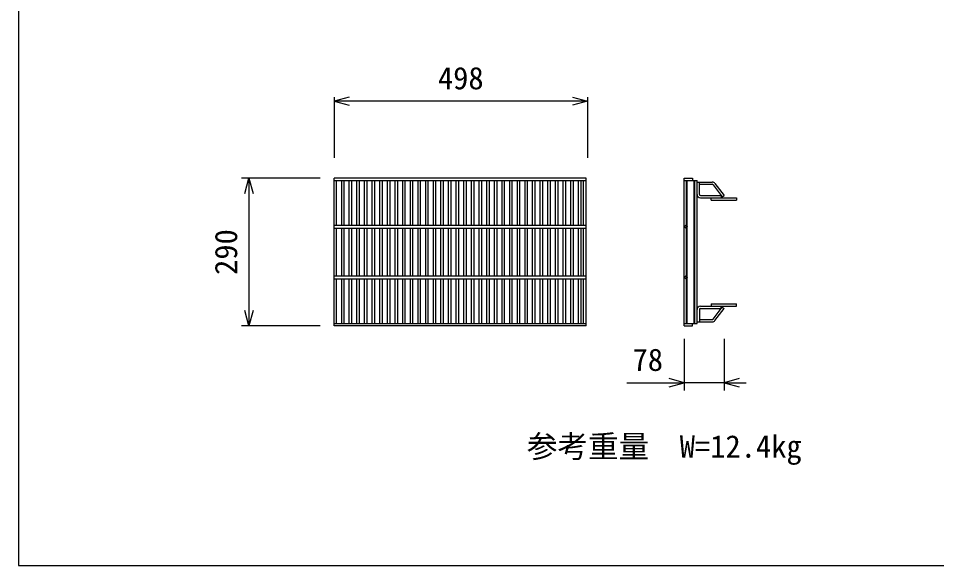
# Model space of a CAD drawing. Units: millimetres, scale not verified. Extents: x -16800 to 16800, y -5940 to 5940.
# Drawn here: x -3867 to -2064, y -761 to 313 of the extents above; entities that cross this region are included whole.
import ezdxf
from ezdxf.enums import TextEntityAlignment as Align

# ---------------------------------------------------------------- set-up
doc = ezdxf.new("R2010")
doc.units = ezdxf.units.MM
doc.header["$LTSCALE"] = 20
for name, color, linetype, lineweight in [('0-0_DIM', 7, 'Continuous', 25), ('0-2_HATCH', 6, 'Continuous', 25), ('0-6_TXT', 7, 'Continuous', 25)]:
    doc.layers.add(name, color=color, linetype=linetype, lineweight=lineweight)
doc.styles.add('ＭＳ ゴシック', font='')
doc.styles.get('ＭＳ ゴシック').set_extended_font_data('MS Gothic')

msp = doc.modelspace()

# ---------------------------------------------------------------- linework, layer by layer
at = {"layer": '0-0_DIM'}
for p, q in [((-3246.74, 158.28), (-3246.74, 39.53)), ((-2748.74, 150.78), (-3246.74, 150.78)), ((-2748.74, 158.28), (-2748.74, 39.53)), ((-3273.72, -0.47), (-3428.72, -0.47)), ((-3413.72, -0.47), (-3413.72, -290.47)), ((-3273.72, -290.47), (-3428.72, -290.47)), ((-2558.96, -315.69), (-2558.96, -417.28)), ((-2480.96, -315.69), (-2480.96, -417.28)), ((-2671.57, -402.28), (-2558.96, -402.28)), ((-2480.96, -402.28), (-2558.96, -402.28)), ((-2480.96, -402.28), (-2437.49, -402.28))]:
    msp.add_line(p, q, dxfattribs=at)
for points in [[(-3216.74, 158.82), (-3246.74, 150.78), (-3216.74, 142.74)], [(-2778.74, 158.82), (-2748.74, 150.78), (-2778.74, 142.74)], [(-3421.76, -30.47), (-3413.72, -0.47), (-3405.68, -30.47)], [(-3405.68, -260.47), (-3413.72, -290.47), (-3421.76, -260.47)], [(-2588.96, -410.32), (-2558.96, -402.28), (-2588.96, -394.24)], [(-2450.96, -394.24), (-2480.96, -402.28), (-2450.96, -410.32)]]:
    msp.add_lwpolyline(points, dxfattribs=at)
at = {"layer": '0-2_HATCH'}
for p, q in [((-3246.74, -290.47), (-3246.74, -0.47)), ((-2751.74, -0.47), (-3246.74, -0.47)), ((-3246.74, -4.97), (-2751.74, -4.97)), ((-3241.74, -92.47), (-3241.74, -4.97)), ((-3231.74, -92.47), (-3231.74, -4.97)), ((-3226.74, -92.47), (-3226.74, -4.97)), ((-3216.74, -92.47), (-3216.74, -4.97)), ((-3211.74, -92.47), (-3211.74, -4.97)), ((-3201.74, -92.47), (-3201.74, -4.97)), ((-3196.74, -92.47), (-3196.74, -4.97)), ((-3186.74, -92.47), (-3186.74, -4.97)), ((-3181.74, -92.47), (-3181.74, -4.97)), ((-3171.74, -92.47), (-3171.74, -4.97)), ((-3166.74, -92.47), (-3166.74, -4.97)), ((-3156.74, -92.47), (-3156.74, -4.97)), ((-3151.74, -92.47), (-3151.74, -4.97)), ((-3141.74, -92.47), (-3141.74, -4.97)), ((-3136.74, -92.47), (-3136.74, -4.97)), ((-3126.74, -92.47), (-3126.74, -4.97)), ((-3121.74, -92.47), (-3121.74, -4.97)), ((-3111.74, -92.47), (-3111.74, -4.97)), ((-3106.74, -92.47), (-3106.74, -4.97)), ((-3096.74, -92.47), (-3096.74, -4.97)), ((-3091.74, -92.47), (-3091.74, -4.97)), ((-3081.74, -92.47), (-3081.74, -4.97)), ((-3076.74, -92.47), (-3076.74, -4.97)), ((-3066.74, -92.47), (-3066.74, -4.97)), ((-3061.74, -92.47), (-3061.74, -4.97)), ((-3051.74, -92.47), (-3051.74, -4.97)), ((-3046.74, -92.47), (-3046.74, -4.97)), ((-3036.74, -92.47), (-3036.74, -4.97)), ((-3031.74, -92.47), (-3031.74, -4.97)), ((-3021.74, -92.47), (-3021.74, -4.97)), ((-3016.74, -92.47), (-3016.74, -4.97)), ((-3006.74, -92.47), (-3006.74, -4.97)), ((-3001.74, -92.47), (-3001.74, -4.97)), ((-2991.74, -92.47), (-2991.74, -4.97)), ((-2986.74, -92.47), (-2986.74, -4.97)), ((-2976.74, -92.47), (-2976.74, -4.97)), ((-2971.74, -92.47), (-2971.74, -4.97)), ((-2961.74, -92.47), (-2961.74, -4.97)), ((-2956.74, -92.47), (-2956.74, -4.97)), ((-2946.74, -92.47), (-2946.74, -4.97)), ((-2941.74, -92.47), (-2941.74, -4.97)), ((-2931.74, -92.47), (-2931.74, -4.97)), ((-2926.74, -92.47), (-2926.74, -4.97)), ((-2916.74, -92.47), (-2916.74, -4.97)), ((-2911.74, -92.47), (-2911.74, -4.97)), ((-2901.74, -92.47), (-2901.74, -4.97)), ((-2896.74, -92.47), (-2896.74, -4.97)), ((-2886.74, -92.47), (-2886.74, -4.97)), ((-2881.74, -92.47), (-2881.74, -4.97)), ((-2871.74, -92.47), (-2871.74, -4.97)), ((-2866.74, -92.47), (-2866.74, -4.97)), ((-2856.74, -92.47), (-2856.74, -4.97)), ((-2851.74, -92.47), (-2851.74, -4.97)), ((-2841.74, -92.47), (-2841.74, -4.97)), ((-2836.74, -92.47), (-2836.74, -4.97)), ((-2826.74, -92.47), (-2826.74, -4.97)), ((-2821.74, -92.47), (-2821.74, -4.97)), ((-2811.74, -92.47), (-2811.74, -4.97)), ((-2806.74, -92.47), (-2806.74, -4.97)), ((-2796.74, -92.47), (-2796.74, -4.97)), ((-2791.74, -92.47), (-2791.74, -4.97)), ((-2781.74, -92.47), (-2781.74, -4.97)), ((-2776.74, -92.47), (-2776.74, -4.97)), ((-2766.74, -92.47), (-2766.74, -4.97)), ((-2761.74, -92.47), (-2761.74, -4.97)), ((-2756.74, -92.47), (-2756.74, -4.97)), ((-2751.74, -290.47), (-2751.74, -0.47)), ((-2558.96, -290.47), (-2558.96, -0.47)), ((-2558.96, -4.97), (-2533.96, -4.97)), ((-2554.46, -285.97), (-2554.46, -4.97)), ((-2553.46, -285.97), (-2553.46, -4.97)), ((-2539.46, -285.97), (-2539.46, -4.97)), ((-2538.46, -285.97), (-2538.46, -4.97)), ((-2533.96, -285.97), (-2533.96, -4.97)), ((-2533.96, -8.07), (-2504.01, -8.07)), ((-2529.46, -32.57), (-2529.46, -8.07)), ((-2529.46, -12.57), (-2504.01, -12.57)), ((-2502.41, -13.37), (-2484.56, -37.17)), ((-2498.81, -10.67), (-2480.96, -34.47)), ((-2484.56, -37.17), (-2480.96, -34.47)), ((-2527.46, -39.07), (-2456.51, -39.07)), ((-2506.51, -43.57), (-2506.51, -39.07)), ((-2506.51, -43.57), (-2456.51, -43.57)), ((-2456.51, -39.07), (-2456.51, -43.57)), ((-3246.74, -92.47), (-2751.74, -92.47)), ((-3246.74, -98.47), (-2751.74, -98.47)), ((-3241.74, -192.47), (-3241.74, -98.47)), ((-3231.74, -192.47), (-3231.74, -98.47)), ((-3226.74, -192.47), (-3226.74, -98.47)), ((-3216.74, -192.47), (-3216.74, -98.47)), ((-3211.74, -192.47), (-3211.74, -98.47)), ((-3201.74, -192.47), (-3201.74, -98.47)), ((-3196.74, -192.47), (-3196.74, -98.47)), ((-3186.74, -192.47), (-3186.74, -98.47)), ((-3181.74, -192.47), (-3181.74, -98.47)), ((-3171.74, -192.47), (-3171.74, -98.47)), ((-3166.74, -192.47), (-3166.74, -98.47)), ((-3156.74, -192.47), (-3156.74, -98.47)), ((-3151.74, -192.47), (-3151.74, -98.47)), ((-3141.74, -192.47), (-3141.74, -98.47)), ((-3136.74, -192.47), (-3136.74, -98.47)), ((-3126.74, -192.47), (-3126.74, -98.47)), ((-3121.74, -192.47), (-3121.74, -98.47)), ((-3111.74, -192.47), (-3111.74, -98.47)), ((-3106.74, -192.47), (-3106.74, -98.47)), ((-3096.74, -192.47), (-3096.74, -98.47)), ((-3091.74, -192.47), (-3091.74, -98.47)), ((-3081.74, -192.47), (-3081.74, -98.47)), ((-3076.74, -192.47), (-3076.74, -98.47)), ((-3066.74, -192.47), (-3066.74, -98.47)), ((-3061.74, -192.47), (-3061.74, -98.47)), ((-3051.74, -192.47), (-3051.74, -98.47)), ((-3046.74, -192.47), (-3046.74, -98.47)), ((-3036.74, -192.47), (-3036.74, -98.47)), ((-3031.74, -192.47), (-3031.74, -98.47)), ((-3021.74, -192.47), (-3021.74, -98.47)), ((-3016.74, -192.47), (-3016.74, -98.47)), ((-3006.74, -192.47), (-3006.74, -98.47)), ((-3001.74, -192.47), (-3001.74, -98.47)), ((-2991.74, -192.47), (-2991.74, -98.47)), ((-2986.74, -192.47), (-2986.74, -98.47)), ((-2976.74, -192.47), (-2976.74, -98.47)), ((-2971.74, -192.47), (-2971.74, -98.47)), ((-2961.74, -192.47), (-2961.74, -98.47)), ((-2956.74, -192.47), (-2956.74, -98.47)), ((-2946.74, -192.47), (-2946.74, -98.47)), ((-2941.74, -192.47), (-2941.74, -98.47)), ((-2931.74, -192.47), (-2931.74, -98.47)), ((-2926.74, -192.47), (-2926.74, -98.47)), ((-2916.74, -192.47), (-2916.74, -98.47)), ((-2911.74, -192.47), (-2911.74, -98.47)), ((-2901.74, -192.47), (-2901.74, -98.47)), ((-2896.74, -192.47), (-2896.74, -98.47)), ((-2886.74, -192.47), (-2886.74, -98.47)), ((-2881.74, -192.47), (-2881.74, -98.47)), ((-2871.74, -192.47), (-2871.74, -98.47)), ((-2866.74, -192.47), (-2866.74, -98.47)), ((-2856.74, -192.47), (-2856.74, -98.47)), ((-2851.74, -192.47), (-2851.74, -98.47)), ((-2841.74, -192.47), (-2841.74, -98.47)), ((-2836.74, -192.47), (-2836.74, -98.47)), ((-2826.74, -192.47), (-2826.74, -98.47)), ((-2821.74, -192.47), (-2821.74, -98.47)), ((-2811.74, -192.47), (-2811.74, -98.47)), ((-2806.74, -192.47), (-2806.74, -98.47)), ((-2796.74, -192.47), (-2796.74, -98.47)), ((-2791.74, -192.47), (-2791.74, -98.47)), ((-2781.74, -192.47), (-2781.74, -98.47)), ((-2776.74, -192.47), (-2776.74, -98.47)), ((-2766.74, -192.47), (-2766.74, -98.47)), ((-2761.74, -192.47), (-2761.74, -98.47)), ((-2756.74, -192.47), (-2756.74, -98.47)), ((-3246.74, -192.47), (-2751.74, -192.47)), ((-3246.74, -198.47), (-2751.74, -198.47)), ((-3241.74, -285.97), (-3241.74, -198.47)), ((-3231.74, -285.97), (-3231.74, -198.47)), ((-3226.74, -285.97), (-3226.74, -198.47)), ((-3216.74, -285.97), (-3216.74, -198.47)), ((-3211.74, -285.97), (-3211.74, -198.47)), ((-3201.74, -285.97), (-3201.74, -198.47)), ((-3196.74, -285.97), (-3196.74, -198.47)), ((-3186.74, -285.97), (-3186.74, -198.47)), ((-3181.74, -285.97), (-3181.74, -198.47)), ((-3171.74, -285.97), (-3171.74, -198.47)), ((-3166.74, -285.97), (-3166.74, -198.47)), ((-3156.74, -285.97), (-3156.74, -198.47)), ((-3151.74, -285.97), (-3151.74, -198.47)), ((-3141.74, -285.97), (-3141.74, -198.47)), ((-3136.74, -285.97), (-3136.74, -198.47)), ((-3126.74, -285.97), (-3126.74, -198.47)), ((-3121.74, -285.97), (-3121.74, -198.47)), ((-3111.74, -285.97), (-3111.74, -198.47)), ((-3106.74, -285.97), (-3106.74, -198.47)), ((-3096.74, -285.97), (-3096.74, -198.47)), ((-3091.74, -285.97), (-3091.74, -198.47)), ((-3081.74, -285.97), (-3081.74, -198.47)), ((-3076.74, -285.97), (-3076.74, -198.47)), ((-3066.74, -285.97), (-3066.74, -198.47)), ((-3061.74, -285.97), (-3061.74, -198.47)), ((-3051.74, -285.97), (-3051.74, -198.47)), ((-3046.74, -285.97), (-3046.74, -198.47)), ((-3036.74, -285.97), (-3036.74, -198.47)), ((-3031.74, -285.97), (-3031.74, -198.47)), ((-3021.74, -285.97), (-3021.74, -198.47)), ((-3016.74, -285.97), (-3016.74, -198.47)), ((-3006.74, -285.97), (-3006.74, -198.47)), ((-3001.74, -285.97), (-3001.74, -198.47)), ((-2991.74, -285.97), (-2991.74, -198.47)), ((-2986.74, -285.97), (-2986.74, -198.47)), ((-2976.74, -285.97), (-2976.74, -198.47)), ((-2971.74, -285.97), (-2971.74, -198.47)), ((-2961.74, -285.97), (-2961.74, -198.47)), ((-2956.74, -285.97), (-2956.74, -198.47)), ((-2946.74, -285.97), (-2946.74, -198.47)), ((-2941.74, -285.97), (-2941.74, -198.47)), ((-2931.74, -285.97), (-2931.74, -198.47)), ((-2926.74, -285.97), (-2926.74, -198.47)), ((-2916.74, -285.97), (-2916.74, -198.47)), ((-2911.74, -285.97), (-2911.74, -198.47)), ((-2901.74, -285.97), (-2901.74, -198.47)), ((-2896.74, -285.97), (-2896.74, -198.47)), ((-2886.74, -285.97), (-2886.74, -198.47)), ((-2881.74, -285.97), (-2881.74, -198.47)), ((-2871.74, -285.97), (-2871.74, -198.47)), ((-2866.74, -285.97), (-2866.74, -198.47)), ((-2856.74, -285.97), (-2856.74, -198.47)), ((-2851.74, -285.97), (-2851.74, -198.47)), ((-2841.74, -285.97), (-2841.74, -198.47)), ((-2836.74, -285.97), (-2836.74, -198.47)), ((-2826.74, -285.97), (-2826.74, -198.47)), ((-2821.74, -285.97), (-2821.74, -198.47)), ((-2811.74, -285.97), (-2811.74, -198.47)), ((-2806.74, -285.97), (-2806.74, -198.47)), ((-2796.74, -285.97), (-2796.74, -198.47)), ((-2791.74, -285.97), (-2791.74, -198.47)), ((-2781.74, -285.97), (-2781.74, -198.47)), ((-2776.74, -285.97), (-2776.74, -198.47)), ((-2766.74, -285.97), (-2766.74, -198.47)), ((-2761.74, -285.97), (-2761.74, -198.47)), ((-2756.74, -285.97), (-2756.74, -198.47)), ((-2527.46, -251.87), (-2456.51, -251.87)), ((-2506.51, -247.37), (-2456.51, -247.37)), ((-2506.51, -247.37), (-2506.51, -251.87)), ((-2456.51, -251.87), (-2456.51, -247.37)), ((-2529.46, -258.37), (-2529.46, -282.87)), ((-2502.41, -277.57), (-2484.56, -253.77)), ((-2498.81, -280.27), (-2480.96, -256.47)), ((-2484.56, -253.77), (-2480.96, -256.47)), ((-3246.74, -285.97), (-2751.74, -285.97)), ((-2558.96, -285.97), (-2533.96, -285.97)), ((-2533.96, -282.87), (-2504.01, -282.87)), ((-2529.46, -278.37), (-2504.01, -278.37)), ((-2751.74, -290.47), (-3246.74, -290.47))]:
    msp.add_line(p, q, dxfattribs=at)
for points in [[(-2558.96, -0.47), (-2542.96, -0.47), (-2542.96, -4.97)], [(-2527.46, -34.57), (-2486.51, -34.57), (-2486.51, -39.07)], [(-2527.46, -256.37), (-2486.51, -256.37), (-2486.51, -251.87)], [(-2558.96, -290.47), (-2542.96, -290.47), (-2542.96, -285.97)]]:
    msp.add_lwpolyline(points, dxfattribs=at)
for points in [[(-2558.96, -95.47), (-2555.96, -92.47), (-2552.96, -95.47), (-2555.96, -98.47)], [(-2558.96, -195.47), (-2555.96, -192.47), (-2552.96, -195.47), (-2555.96, -198.47)]]:
    msp.add_lwpolyline(points, close=True, dxfattribs=at)
for centre, radius, start, end in [((-2504.01, -14.57), 6.5, 36.8699, 90), ((-2504.01, -14.57), 2, 36.8699, 90), ((-2527.46, -32.57), 6.5, 180, 270), ((-2527.46, -32.57), 2, 180, 270), ((-2527.46, -258.37), 6.5, 90, 180), ((-2527.46, -258.37), 2, 90, 180), ((-2504.01, -276.37), 2, 270, 323.1301), ((-2504.01, -276.37), 6.5, 270, 323.1301)]:
    msp.add_arc(centre, radius, start, end, dxfattribs=at)
at = {"layer": '0-6_TXT'}
msp.add_lwpolyline([(-3866.54, -761.42), (-1866.54, -761.42), (-1866.54, 2038.58), (-3866.54, 2038.58)], close=True, dxfattribs=at)

# ---------------------------------------------------------------- texts
at = {"layer": '0-0_DIM', "style": 'ＭＳ ゴシック'}
for s, p in [('498', (-3042.74, 160.78)), ('78', (-2660.59, -392.28)), ('参考重量\u3000W=12.4kg', (-2867.96, -562.43))]:
    msp.add_text(s, height=43.99, dxfattribs=at).set_placement(p, align=Align.BOTTOM_LEFT)
msp.add_text('290', height=43.99, rotation=90, dxfattribs=at).set_placement((-3423.72, -190.47), align=Align.BOTTOM_LEFT)

doc.saveas('drawing.dxf')
